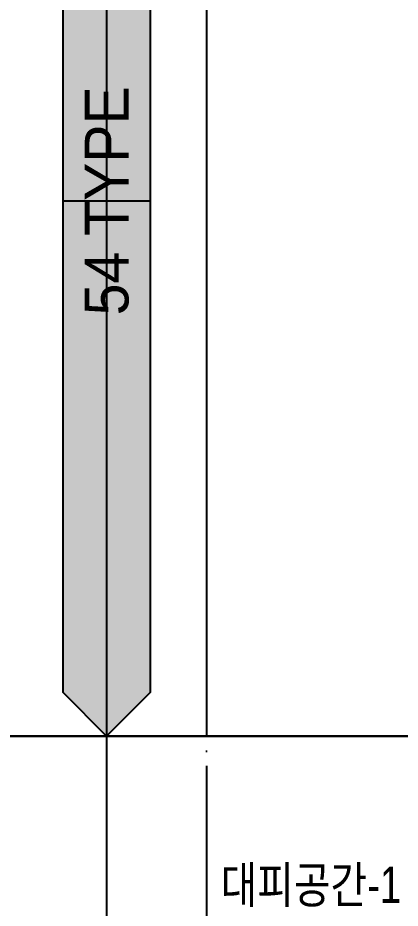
# Model space of a CAD drawing. Header units: millimetres. Extents: x 840000 to 1054178, y 0 to 59400.
# Drawn here: x 855979 to 858598, y 39421 to 45526 of the extents above; entities that cross this region are included whole.
import ezdxf
from ezdxf.enums import TextEntityAlignment as Align
from ezdxf.xclip import XClip

# ---------------------------------------------------------------- set-up
doc = ezdxf.new("R2010")
doc.units = ezdxf.units.MM
doc.header["$LTSCALE"] = 100
doc.header["$XCLIPFRAME"] = 0
doc.linetypes.add('X - 단위세대 확장형$0$CEN', pattern=[62, 60, -1, 0, -1])
doc.linetypes.add('X - 평면도$0$CEN', pattern=[62, 60, -1, 0, -1])
for name, color, linetype in [('AA-XXXX-253', 253, 'Continuous'), ('AA-XXXX-TEXT', 3, 'Continuous'), ('SYM', 7, 'Continuous'), ('TEX', 7, 'Continuous'), ('X - 단위세대 확장형$0$AA-XXXX-CNTL', 1, 'X - 단위세대 확장형$0$CEN'), ('X - 평면도$0$A-CEN', 1, 'X - 평면도$0$CEN'), ('X - 평면도$0$AA-XXXX-CNTL', 1, 'X - 평면도$0$CEN')]:
    doc.layers.add(name, color=color, linetype=linetype)
doc.layers.add('DEFPOINT', color=163, linetype='Continuous', plot=False)
doc.styles.add('HAUD01', font='Dotum.ttf')

# ---------------------------------------------------------------- blocks, each defined once
blk = doc.blocks.new('X - 단위세대 확장형', base_point=(-475.4, -286.7))
at = {"layer": 'X - 단위세대 확장형$0$AA-XXXX-CNTL'}
blk.add_line((38542, 56493.1), (27286.2, 56493.1), dxfattribs=at)
blk = doc.blocks.new('20220111_기준층 세대명')
at = {"layer": 'AA-XXXX-253'}
blk.add_hatch(color=256, dxfattribs=at).paths.add_polyline_path([(-47252.2, 23590.9), (-46952.2, 23290.9), (-46652.2, 23590.9), (-46652.2, 31130.9), (-46952.2, 31430.9), (-47252.2, 31130.9)])
blk.add_lwpolyline([(-46952.2, 31430.9), (-47252.2, 31130.9), (-47252.2, 23590.9), (-46952.2, 23290.9), (-46652.2, 23590.9), (-46652.2, 31130.9)], close=True)
at = {"layer": 'DEFPOINT'}
blk.add_line((-47252.2, 26960.9), (-46652.2, 26960.9), dxfattribs=at)
blk.add_lwpolyline([(-1557.2, 3535.9), (-1557.2, 33935.9), (-46952.2, 33935.9), (-46952.2, -4889.1), (-23212.2, -4889.1), (-23212.2, 3535.9), (-1557.2, 3535.9)], dxfattribs=at)
at = {"layer": 'TEX', "style": 'HAUD01'}
blk.add_text('54 TYPE', height=300, rotation=90, dxfattribs=at).set_placement((-46952.2, 26960.9), align=Align.MIDDLE_CENTER)
blk = doc.blocks.new('X - 평면도', base_point=(-475.4, -286.7))
at = {"layer": 'X - 평면도$0$A-CEN', "color": 5}
blk.add_line((1296522, 68689.6), (1296522, 22495.2), dxfattribs=at)
at = {"layer": 'X - 평면도$0$AA-XXXX-CNTL'}
blk.add_line((1287286.2, 56493.1), (1348213.6, 56493.1), dxfattribs=at)

msp = doc.modelspace()

# ---------------------------------------------------------------- block references
ref = msp.add_blockref('X - 평면도', (-439725.3, -16179.1))
XClip(ref).set_block_clipping_path([(1279249.9173513227, 15892.4151621314), (1363249.9173513227, 75292.4151621313)])

# ---------------------------------------------------------------- next in the draw order: block references
msp.add_blockref('20220111_기준층 세대명', (903539.4, 17309.8))

# ---------------------------------------------------------------- next in the draw order: block references
at = {"layer": 'SYM'}
ref = msp.add_blockref('X - 단위세대 확장형', (820274.7, -16179.1), dxfattribs=at)
XClip(ref).set_block_clipping_path([(27286.2339647645, 22495.2025850526), (88213.6007378809, 68689.6277392105)])

# ---------------------------------------------------------------- next in the draw order: texts
at = {"layer": 'AA-XXXX-TEXT', "style": 'HAUD01', "width": 0.8}
msp.add_text('대피공간-1', height=250, dxfattribs=at).set_placement((858604.7, 39580.9), align=Align.MIDDLE_RIGHT)

doc.saveas('drawing.dxf')
